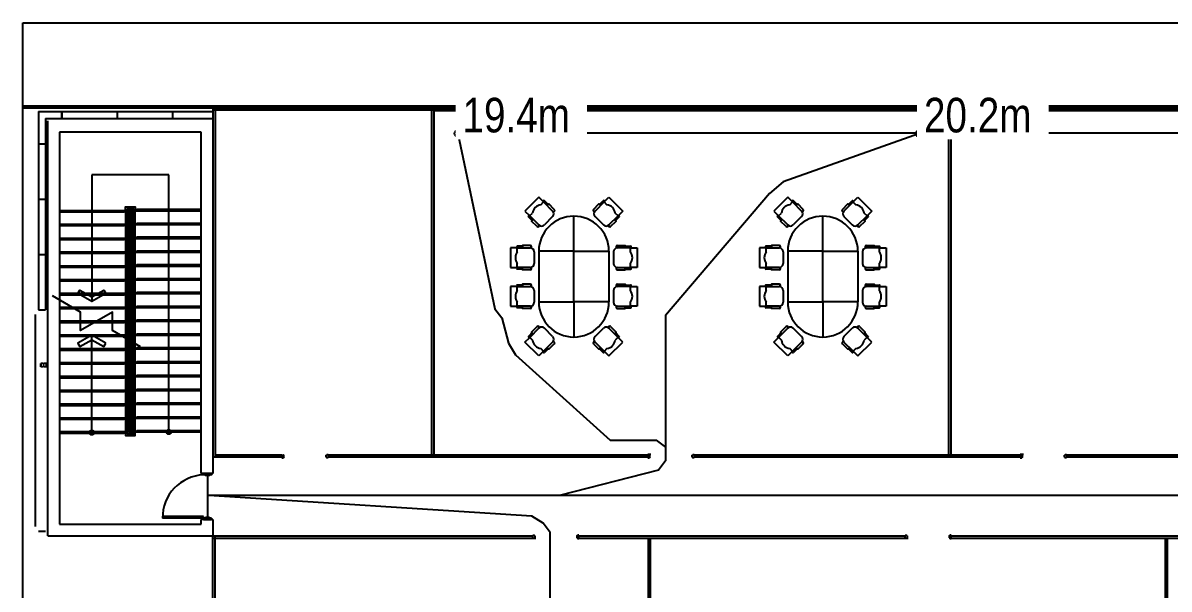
# Model space of a CAD drawing. Header units: millimetres. Extents: x 391350 to 515311, y -283575 to -199845.
# Drawn here: x 456689 to 481525, y -260981 to -248700 of the extents above; entities that cross this region are included whole.
import ezdxf

# ---------------------------------------------------------------- set-up
doc = ezdxf.new("R2010")
doc.units = ezdxf.units.MM
doc.set_wipeout_variables(frame=1)
for name, color, linetype in [('Evac_Exit', 6, 'Continuous'), ('Evac_Occupant', 183, 'Continuous'), ('Evac_Path_Fail', 1, 'Continuous'), ('Evac_Path_Pass', 3, 'Continuous')]:
    doc.layers.add(name, color=color, linetype=linetype)
doc.styles.get("Standard").update_dxf_attribs({"font": 'arial.ttf'})

msp = doc.modelspace()

# ---------------------------------------------------------------- linework, layer by layer
at = {"color": 0}
for p, q in [((456689, -250501), (488059, -250501)), ((510556, -250551), (456689, -250551)), ((460804, -250501), (486234, -250501)), ((460804, -250501), (460804, -258123)), ((460804, -250576), (496234, -250576)), ((460804, -250586), (496234, -250586)), ((460854, -250501), (460854, -258123)), ((465551, -258073), (465551, -250598)), ((465601, -250598), (496234, -250598)), ((465601, -258073), (465601, -250598)), ((476754, -258073), (476754, -250598)), ((476804, -258073), (476804, -250598)), ((457029, -250623), (457029, -254923)), ((457029, -250623), (460804, -250623)), ((457179, -250773), (457179, -254923)), ((457179, -250773), (460804, -250773)), ((457229, -259823), (457229, -250823)), ((457529, -250773), (457529, -250623)), ((457529, -250623), (457529, -250773)), ((458729, -250623), (458729, -250773)), ((459929, -250623), (459929, -250773)), ((460554, -251073), (457479, -251073)), ((457479, -251073), (457479, -259573)), ((460554, -258473), (460554, -251073)), ((457029, -251323), (457179, -251323)), ((458183, -251994), (458183, -254743)), ((459851, -251994), (458183, -251994)), ((459851, -257523), (459851, -251994)), ((457029, -252523), (457179, -252523)), ((467868, -252482), (467567, -252782)), ((467970, -252584), (467868, -252482)), ((467910, -252644), (467973, -252581)), ((467958, -252572), (467973, -252557)), ((467970, -252584), (468168, -252782)), ((468072, -252638), (467991, -252557)), ((468060, -252650), (467991, -252581)), ((469285, -252584), (469086, -252782)), ((469183, -252638), (469264, -252557)), ((469195, -252650), (469264, -252581)), ((469297, -252572), (469282, -252557)), ((469345, -252644), (469282, -252581)), ((469285, -252584), (469387, -252482)), ((469387, -252482), (469688, -252782)), ((473262, -252482), (472962, -252782)), ((473365, -252584), (473262, -252482)), ((473304, -252644), (473368, -252581)), ((473352, -252572), (473368, -252557)), ((473365, -252584), (473563, -252782)), ((473467, -252638), (473386, -252557)), ((473455, -252650), (473386, -252581)), ((474679, -252584), (474481, -252782)), ((474577, -252638), (474658, -252557)), ((474589, -252650), (474658, -252581)), ((474691, -252572), (474676, -252557)), ((474739, -252644), (474676, -252581)), ((474679, -252584), (474781, -252482)), ((474781, -252482), (475082, -252782)), ((458912, -252773), (457479, -252773)), ((458912, -252773), (458912, -257653)), ((458952, -252773), (458952, -257613)), ((458992, -252773), (458952, -252773)), ((458992, -252773), (458992, -257573)), ((458992, -252773), (459042, -252773)), ((459042, -257573), (459042, -252773)), ((459042, -252773), (459082, -252773)), ((459082, -257613), (459082, -252773)), ((459122, -252773), (460554, -252773)), ((459122, -257573), (459122, -252773)), ((467567, -252782), (467670, -252884)), ((467667, -252887), (467730, -252824)), ((469588, -252887), (469525, -252824)), ((469688, -252782), (469585, -252884)), ((472962, -252782), (473064, -252884)), ((473061, -252887), (473124, -252824)), ((474983, -252887), (474920, -252824)), ((475082, -252782), (474980, -252884)), ((458912, -253073), (457479, -253073)), ((458992, -253073), (458952, -253073)), ((459042, -253073), (459082, -253073)), ((459122, -253073), (460554, -253073)), ((467642, -252887), (467657, -252872)), ((467724, -252987), (467642, -252905)), ((467736, -252975), (467667, -252905)), ((467868, -253083), (467670, -252884)), ((468168, -252902), (467988, -253083)), ((468627, -253653), (468627, -252893)), ((469086, -252902), (469267, -253083)), ((469387, -253083), (469585, -252884)), ((469519, -252975), (469588, -252905)), ((469531, -252987), (469612, -252905)), ((469612, -252887), (469597, -252872)), ((473037, -252887), (473052, -252872)), ((473118, -252987), (473037, -252905)), ((473130, -252975), (473061, -252905)), ((473262, -253083), (473064, -252884)), ((473563, -252902), (473383, -253083)), ((474022, -253653), (474022, -252893)), ((474481, -252902), (474661, -253083)), ((474781, -253083), (474980, -252884)), ((474914, -252975), (474983, -252905)), ((474926, -252987), (475007, -252905)), ((475007, -252887), (474992, -252872)), ((458912, -253373), (457479, -253373)), ((458992, -253373), (458952, -253373)), ((459042, -253373), (459082, -253373)), ((459122, -253373), (460554, -253373)), ((467385, -253580), (467385, -253559)), ((467512, -253546), (467398, -253546)), ((467402, -253665), (467402, -253576)), ((467512, -253563), (467415, -253563)), ((469742, -253546), (469857, -253546)), ((469742, -253563), (469840, -253563)), ((469853, -253665), (469853, -253576)), ((469870, -253580), (469870, -253559)), ((472779, -253580), (472779, -253559)), ((472907, -253546), (472792, -253546)), ((472796, -253665), (472796, -253576)), ((472907, -253563), (472809, -253563)), ((475137, -253546), (475252, -253546)), ((475137, -253563), (475235, -253563)), ((475247, -253665), (475247, -253576)), ((475264, -253580), (475264, -253559)), ((457029, -253723), (457179, -253723)), ((457029, -253723), (457179, -253723)), ((458912, -253673), (457479, -253673)), ((458992, -253673), (458952, -253673)), ((459042, -253673), (459082, -253673)), ((459122, -253673), (460554, -253673)), ((467257, -253580), (467257, -254005)), ((467402, -253580), (467257, -253580)), ((467402, -253580), (467682, -253580)), ((467767, -253665), (467767, -253920)), ((469487, -253665), (469487, -253920)), ((469853, -253580), (469572, -253580)), ((469853, -253580), (469997, -253580)), ((469997, -253580), (469997, -254005)), ((472652, -253580), (472652, -254005)), ((472796, -253580), (472652, -253580)), ((472796, -253580), (473077, -253580)), ((473162, -253665), (473162, -253920)), ((474882, -253665), (474882, -253920)), ((475247, -253580), (474967, -253580)), ((475247, -253580), (475392, -253580)), ((475392, -253580), (475392, -254005)), ((458912, -253973), (457479, -253973)), ((458992, -253973), (458952, -253973)), ((459042, -253973), (459082, -253973)), ((459122, -253973), (460554, -253973)), ((467257, -254005), (467402, -254005)), ((467385, -254027), (467385, -254005)), ((467512, -254039), (467398, -254039)), ((467402, -254010), (467402, -253920)), ((467682, -254005), (467402, -254005)), ((467512, -254022), (467415, -254022)), ((469572, -254005), (469853, -254005)), ((469742, -254022), (469840, -254022)), ((469742, -254039), (469857, -254039)), ((469853, -254010), (469853, -253920)), ((469997, -254005), (469853, -254005)), ((469870, -254027), (469870, -254005)), ((472652, -254005), (472796, -254005)), ((472779, -254027), (472779, -254005)), ((472907, -254039), (472792, -254039)), ((472796, -254010), (472796, -253920)), ((473077, -254005), (472796, -254005)), ((472907, -254022), (472809, -254022)), ((474967, -254005), (475247, -254005)), ((475137, -254022), (475235, -254022)), ((475137, -254039), (475252, -254039)), ((475247, -254010), (475247, -253920)), ((475392, -254005), (475247, -254005)), ((475264, -254027), (475264, -254005)), ((458912, -254273), (457479, -254273)), ((458992, -254273), (458952, -254273)), ((459042, -254273), (459082, -254273)), ((459122, -254273), (460554, -254273)), ((467402, -254421), (467257, -254421)), ((467257, -254421), (467257, -254846)), ((467385, -254421), (467385, -254399)), ((467512, -254387), (467398, -254387)), ((467402, -254506), (467402, -254416)), ((467402, -254421), (467682, -254421)), ((467512, -254404), (467415, -254404)), ((467767, -254506), (467767, -254761)), ((469487, -254506), (469487, -254761)), ((469853, -254421), (469572, -254421)), ((469742, -254387), (469857, -254387)), ((469742, -254404), (469840, -254404)), ((469853, -254506), (469853, -254416)), ((469853, -254421), (469997, -254421)), ((469870, -254421), (469870, -254399)), ((469997, -254421), (469997, -254846)), ((472796, -254421), (472652, -254421)), ((472652, -254421), (472652, -254846)), ((472779, -254421), (472779, -254399)), ((472907, -254387), (472792, -254387)), ((472796, -254506), (472796, -254416)), ((472796, -254421), (473077, -254421)), ((472907, -254404), (472809, -254404)), ((473162, -254506), (473162, -254761)), ((474882, -254506), (474882, -254761)), ((475247, -254421), (474967, -254421)), ((475137, -254387), (475252, -254387)), ((475137, -254404), (475235, -254404)), ((475247, -254506), (475247, -254416)), ((475247, -254421), (475392, -254421)), ((475264, -254421), (475264, -254399)), ((475392, -254421), (475392, -254846)), ((458912, -254573), (457479, -254573)), ((458992, -254573), (458952, -254573)), ((459042, -254573), (459082, -254573)), ((459122, -254573), (460554, -254573)), ((467402, -254850), (467402, -254761)), ((468627, -254753), (468627, -255513)), ((469853, -254850), (469853, -254761)), ((472796, -254850), (472796, -254761)), ((474022, -254753), (474022, -255513)), ((475247, -254850), (475247, -254761)), ((456959, -259623), (456959, -255023)), ((457029, -254923), (457179, -254923)), ((458912, -254873), (457479, -254873)), ((458992, -254873), (458952, -254873)), ((459042, -254873), (459082, -254873)), ((459122, -254873), (460554, -254873)), ((467257, -254846), (467402, -254846)), ((467385, -254867), (467385, -254846)), ((467512, -254880), (467398, -254880)), ((467682, -254846), (467402, -254846)), ((467512, -254863), (467415, -254863)), ((469572, -254846), (469853, -254846)), ((469742, -254863), (469840, -254863)), ((469742, -254880), (469857, -254880)), ((469997, -254846), (469853, -254846)), ((469870, -254867), (469870, -254846)), ((472652, -254846), (472796, -254846)), ((472779, -254867), (472779, -254846)), ((472907, -254880), (472792, -254880)), ((473077, -254846), (472796, -254846)), ((472907, -254863), (472809, -254863)), ((474967, -254846), (475247, -254846)), ((475137, -254863), (475235, -254863)), ((475137, -254880), (475252, -254880)), ((475392, -254846), (475247, -254846)), ((475264, -254867), (475264, -254846)), ((458912, -255173), (457479, -255173)), ((458992, -255173), (458952, -255173)), ((459042, -255173), (459082, -255173)), ((459122, -255173), (460554, -255173)), ((458912, -255473), (457479, -255473)), ((458183, -257536), (458183, -255473)), ((458992, -255473), (458952, -255473)), ((459042, -255473), (459082, -255473)), ((459122, -255473), (460554, -255473)), ((467567, -255623), (467670, -255521)), ((467724, -255418), (467642, -255500)), ((467642, -255518), (467657, -255533)), ((467736, -255431), (467667, -255500)), ((467667, -255518), (467730, -255581)), ((467868, -255322), (467670, -255521)), ((468168, -255503), (467988, -255322)), ((469086, -255503), (469267, -255322)), ((469387, -255322), (469585, -255521)), ((469519, -255431), (469588, -255500)), ((469588, -255518), (469525, -255581)), ((469531, -255418), (469612, -255500)), ((469688, -255623), (469585, -255521)), ((469612, -255518), (469597, -255533)), ((472962, -255623), (473064, -255521)), ((473118, -255418), (473037, -255500)), ((473037, -255518), (473052, -255533)), ((473130, -255431), (473061, -255500)), ((473061, -255518), (473124, -255581)), ((473262, -255322), (473064, -255521)), ((473563, -255503), (473383, -255322)), ((474481, -255503), (474661, -255322)), ((474781, -255322), (474980, -255521)), ((474914, -255431), (474983, -255500)), ((474983, -255518), (474920, -255581)), ((474926, -255418), (475007, -255500)), ((475082, -255623), (474980, -255521)), ((475007, -255518), (474992, -255533)), ((458912, -255773), (457479, -255773)), ((458952, -255773), (458992, -255773)), ((459042, -255773), (459082, -255773)), ((459122, -255773), (460554, -255773)), ((467868, -255923), (467567, -255623)), ((467910, -255761), (467973, -255824)), ((467970, -255821), (468168, -255623)), ((468060, -255755), (467991, -255824)), ((468072, -255767), (467991, -255848)), ((469285, -255821), (469086, -255623)), ((469183, -255767), (469264, -255848)), ((469195, -255755), (469264, -255824)), ((469345, -255761), (469282, -255824)), ((469387, -255923), (469688, -255623)), ((473262, -255923), (472962, -255623)), ((473304, -255761), (473368, -255824)), ((473365, -255821), (473563, -255623)), ((473455, -255755), (473386, -255824)), ((473467, -255767), (473386, -255848)), ((474679, -255821), (474481, -255623)), ((474577, -255767), (474658, -255848)), ((474589, -255755), (474658, -255824)), ((474739, -255761), (474676, -255824)), ((474781, -255923), (475082, -255623)), ((467970, -255821), (467868, -255923)), ((467958, -255833), (467973, -255848)), ((469297, -255833), (469282, -255848)), ((469285, -255821), (469387, -255923)), ((473365, -255821), (473262, -255923)), ((473352, -255833), (473368, -255848)), ((474691, -255833), (474676, -255848)), ((474679, -255821), (474781, -255923)), ((457132, -256088), (457079, -256088)), ((457079, -256158), (457079, -256088)), ((457132, -256158), (457079, -256158)), ((457131, -256089), (457081, -256089)), ((457081, -256157), (457081, -256089)), ((457131, -256157), (457081, -256157)), ((457131, -256104), (457131, -256089)), ((457148, -256104), (457131, -256104)), ((457148, -256142), (457131, -256142)), ((457131, -256157), (457131, -256142)), ((457132, -256103), (457132, -256088)), ((457147, -256103), (457132, -256103)), ((457147, -256143), (457132, -256143)), ((457132, -256158), (457132, -256143)), ((457199, -256088), (457147, -256088)), ((457147, -256103), (457147, -256088)), ((457147, -256158), (457147, -256143)), ((457199, -256158), (457147, -256158)), ((457198, -256089), (457148, -256089)), ((457148, -256104), (457148, -256089)), ((457148, -256157), (457148, -256142)), ((457198, -256157), (457148, -256157)), ((457198, -256157), (457198, -256089)), ((457199, -256158), (457199, -256088)), ((458912, -256073), (457479, -256073)), ((458952, -256073), (458992, -256073)), ((459042, -256073), (459082, -256073)), ((459122, -256073), (460554, -256073)), ((458912, -256373), (457479, -256373)), ((458952, -256373), (458992, -256373)), ((459042, -256373), (459082, -256373)), ((459122, -256373), (460554, -256373)), ((458912, -256673), (457479, -256673)), ((458952, -256673), (458992, -256673)), ((459042, -256673), (459082, -256673)), ((459122, -256673), (460554, -256673)), ((458912, -256973), (457479, -256973)), ((458952, -256973), (458992, -256973)), ((459042, -256973), (459082, -256973)), ((459122, -256973), (460554, -256973)), ((458912, -257273), (457479, -257273)), ((458952, -257273), (458992, -257273)), ((459042, -257273), (459082, -257273)), ((459122, -257273), (460554, -257273)), ((458912, -257573), (457479, -257573)), ((458992, -257573), (458952, -257573)), ((458992, -257573), (459042, -257573)), ((459042, -257573), (459082, -257573)), ((459122, -257573), (460554, -257573)), ((462301, -258123), (460804, -258123)), ((460804, -258123), (460804, -258473)), ((462301, -258073), (460854, -258073)), ((462301, -258062), (462301, -258134)), ((462301, -258134), (462332, -258134)), ((462332, -258077), (462332, -258062)), ((462345, -258077), (462332, -258077)), ((462345, -258116), (462332, -258134)), ((462345, -258116), (462345, -258077)), ((463258, -258116), (463258, -258077)), ((463258, -258077), (463271, -258077)), ((463258, -258116), (463271, -258134)), ((463271, -258077), (463271, -258062)), ((463271, -258062), (463301, -258062)), ((463301, -258134), (463271, -258134)), ((463301, -258062), (463301, -258134)), ((470233, -258073), (463301, -258073)), ((470233, -258123), (463301, -258123)), ((470233, -258062), (470233, -258134)), ((470298, -258062), (470233, -258062)), ((470233, -258134), (470263, -258134)), ((470263, -258077), (470263, -258062)), ((470276, -258077), (470263, -258077)), ((470276, -258116), (470263, -258134)), ((470276, -258116), (470276, -258077)), ((471189, -258116), (471189, -258077)), ((471189, -258077), (471202, -258077)), ((471189, -258116), (471202, -258134)), ((471202, -258077), (471202, -258062)), ((471202, -258062), (471233, -258062)), ((471233, -258134), (471202, -258134)), ((471233, -258062), (471233, -258134)), ((478302, -258073), (471233, -258073)), ((478302, -258123), (471233, -258123)), ((478302, -258062), (478302, -258134)), ((478368, -258062), (478302, -258062)), ((478302, -258134), (478333, -258134)), ((478333, -258077), (478333, -258062)), ((478346, -258077), (478333, -258077)), ((478346, -258116), (478333, -258134)), ((478346, -258116), (478346, -258077)), ((479259, -258116), (479259, -258077)), ((479259, -258077), (479272, -258077)), ((479259, -258116), (479272, -258134)), ((479272, -258077), (479272, -258062)), ((479272, -258062), (479302, -258062)), ((479302, -258134), (479272, -258134)), ((479302, -258062), (479302, -258134)), ((496184, -258073), (479302, -258073)), ((496184, -258123), (479302, -258123)), ((460804, -258473), (460554, -258473)), ((460603, -259443), (459714, -259443)), ((460603, -259408), (459715, -259408)), ((460554, -259573), (460554, -259473)), ((460804, -259473), (460554, -259473)), ((460647, -259443), (460603, -259443)), ((460603, -259443), (460603, -259474)), ((460603, -259474), (460778, -259474)), ((460734, -259430), (460647, -259430)), ((460647, -259430), (460647, -259443)), ((460734, -259443), (460734, -259430)), ((460778, -259443), (460734, -259443)), ((460778, -259474), (460778, -259443)), ((460804, -259473), (460804, -259823)), ((457029, -259723), (457179, -259723)), ((457479, -259573), (460554, -259573)), ((457229, -259823), (460804, -259823)), ((460804, -259823), (467736, -259823)), ((460804, -279229), (460804, -259823)), ((460804, -259873), (467736, -259873)), ((460854, -277360), (460854, -259823)), ((467736, -259881), (467736, -259809)), ((467736, -259809), (467766, -259809)), ((467801, -259881), (467736, -259881)), ((467779, -259827), (467766, -259809)), ((467779, -259866), (467766, -259866)), ((467766, -259866), (467766, -259881)), ((467779, -259827), (467779, -259866)), ((468692, -259827), (468705, -259809)), ((468692, -259827), (468692, -259866)), ((468692, -259866), (468705, -259866)), ((468736, -259809), (468705, -259809)), ((468705, -259866), (468705, -259881)), ((468705, -259881), (468736, -259881)), ((468736, -259881), (468736, -259809)), ((468736, -259823), (475805, -259823)), ((468736, -259873), (475805, -259873)), ((470234, -259873), (470234, -277348)), ((470284, -259873), (470284, -277348)), ((475805, -259881), (475805, -259809)), ((475805, -259809), (475836, -259809)), ((475871, -259881), (475805, -259881)), ((475849, -259827), (475836, -259809)), ((475849, -259866), (475836, -259866)), ((475836, -259866), (475836, -259881)), ((475849, -259827), (475849, -259866)), ((476762, -259827), (476775, -259809)), ((476762, -259827), (476762, -259866)), ((476762, -259866), (476775, -259866)), ((476805, -259809), (476775, -259809)), ((476775, -259866), (476775, -259881)), ((476775, -259881), (476805, -259881)), ((476805, -259881), (476805, -259809)), ((476805, -259823), (483737, -259823)), ((476805, -259873), (483737, -259873)), ((481437, -259873), (481437, -277348)), ((481487, -259873), (481487, -277360))]:
    msp.add_line(p, q, dxfattribs=at)
for points in [[(456689, -248700), (515311, -248700), (515311, -283575), (456689, -283575)], [(468627, -254753), (468627, -253653), (467867, -253653), (467867, -254753)], [(468627, -254753), (468627, -253653), (469387, -253653), (469387, -254753)], [(474022, -254753), (474022, -253653), (473262, -253653), (473262, -254753)], [(474022, -254753), (474022, -253653), (474782, -253653), (474782, -254753)], [(458484, -254571), (458183, -254743), (457882, -254571), (457925, -254497), (458183, -254644), (458441, -254497)], [(458484, -255645), (458183, -255473), (457882, -255645), (457925, -255719), (458183, -255572), (458441, -255719)], [(460603, -258474), (460778, -258474), (460778, -258504), (460734, -258504), (460734, -258517), (460647, -258517), (460647, -258504), (460603, -258504)]]:
    msp.add_lwpolyline(points, close=True, dxfattribs=at)
for points in [[(458872, -252773), (458872, -252803), (457519, -252803), (457519, -252773)], [(458912, -252773), (458912, -252693), (459122, -252693), (459122, -252773)], [(458952, -252773), (458952, -252733), (459082, -252733), (459082, -252773)], [(459162, -252773), (459162, -252743), (460514, -252743), (460514, -252773)], [(468204, -252746), (468084, -252626), (468048, -252662)], [(469050, -252746), (469171, -252626), (469207, -252662)], [(473599, -252746), (473479, -252626), (473443, -252662)], [(474445, -252746), (474565, -252626), (474601, -252662)], [(458872, -253073), (458872, -253103), (457519, -253103), (457519, -253073)], [(459162, -253073), (459162, -253043), (460514, -253043), (460514, -253073)], [(467832, -253119), (467712, -252999), (467748, -252963)], [(469423, -253119), (469543, -252999), (469507, -252963)], [(473226, -253119), (473106, -252999), (473142, -252963)], [(474818, -253119), (474938, -252999), (474902, -252963)], [(458872, -253373), (458872, -253403), (457519, -253403), (457519, -253373)], [(459162, -253373), (459162, -253343), (460514, -253343), (460514, -253373)], [(467682, -253529), (467512, -253529), (467512, -253580)], [(469572, -253529), (469742, -253529), (469742, -253580)], [(473077, -253529), (472907, -253529), (472907, -253580)], [(474967, -253529), (475137, -253529), (475137, -253580)], [(458872, -253673), (458872, -253703), (457519, -253703), (457519, -253673)], [(459162, -253673), (459162, -253643), (460514, -253643), (460514, -253673)], [(458872, -253973), (458872, -254003), (457519, -254003), (457519, -253973)], [(459162, -253973), (459162, -253943), (460514, -253943), (460514, -253973)], [(467682, -254056), (467512, -254056), (467512, -254005)], [(469572, -254056), (469742, -254056), (469742, -254005)], [(473077, -254056), (472907, -254056), (472907, -254005)], [(474967, -254056), (475137, -254056), (475137, -254005)], [(458872, -254273), (458872, -254303), (457519, -254303), (457519, -254273)], [(459162, -254273), (459162, -254243), (460514, -254243), (460514, -254273)], [(459162, -254573), (459162, -254543), (460514, -254543), (460514, -254573)], [(467682, -254370), (467512, -254370), (467512, -254421)], [(469572, -254370), (469742, -254370), (469742, -254421)], [(473077, -254370), (472907, -254370), (472907, -254421)], [(474967, -254370), (475137, -254370), (475137, -254421)], [(459240, -255724), (458632, -255373), (458632, -254973), (457939, -255373), (457939, -254973), (457330, -254622)], [(458872, -254573), (458872, -254603), (457519, -254603), (457519, -254573)], [(458872, -254873), (458872, -254903), (457519, -254903), (457519, -254873)], [(459162, -254873), (459162, -254843), (460514, -254843), (460514, -254873)], [(467682, -254897), (467512, -254897), (467512, -254846)], [(469572, -254897), (469742, -254897), (469742, -254846)], [(473077, -254897), (472907, -254897), (472907, -254846)], [(474967, -254897), (475137, -254897), (475137, -254846)], [(458872, -255173), (458872, -255203), (457519, -255203), (457519, -255173)], [(459162, -255173), (459162, -255143), (460514, -255143), (460514, -255173)], [(467832, -255286), (467712, -255406), (467748, -255443)], [(469423, -255286), (469543, -255406), (469507, -255443)], [(473226, -255286), (473106, -255406), (473142, -255443)], [(474818, -255286), (474938, -255406), (474902, -255443)], [(458872, -255473), (458872, -255503), (457519, -255503), (457519, -255473)], [(459162, -255473), (459162, -255443), (460514, -255443), (460514, -255473)], [(458872, -255773), (458872, -255803), (457519, -255803), (457519, -255773)], [(459162, -255773), (459162, -255743), (460514, -255743), (460514, -255773)], [(468204, -255659), (468084, -255779), (468048, -255743)], [(469050, -255659), (469171, -255779), (469207, -255743)], [(473599, -255659), (473479, -255779), (473443, -255743)], [(474445, -255659), (474565, -255779), (474601, -255743)], [(459162, -256073), (459162, -256043), (460514, -256043), (460514, -256073)], [(458872, -256073), (458872, -256103), (457519, -256103), (457519, -256073)], [(458872, -256373), (458872, -256403), (457519, -256403), (457519, -256373)], [(459162, -256373), (459162, -256343), (460514, -256343), (460514, -256373)], [(458872, -256673), (458872, -256703), (457519, -256703), (457519, -256673)], [(459162, -256673), (459162, -256643), (460514, -256643), (460514, -256673)], [(458872, -256973), (458872, -257003), (457519, -257003), (457519, -256973)], [(459162, -256973), (459162, -256943), (460514, -256943), (460514, -256973)], [(458872, -257273), (458872, -257303), (457519, -257303), (457519, -257273)], [(459162, -257273), (459162, -257243), (460514, -257243), (460514, -257273)], [(459162, -257573), (459162, -257543), (460514, -257543), (460514, -257573)], [(458872, -257573), (458872, -257603), (457519, -257603), (457519, -257573)], [(458912, -257573), (458912, -257653), (459122, -257653), (459122, -257573)], [(458952, -257573), (458952, -257613), (459082, -257613), (459082, -257573)], [(460603, -259443), (460603, -259408)]]:
    msp.add_lwpolyline(points, dxfattribs=at)
for centre in [(458183, -257586), (459851, -257573)]:
    msp.add_circle(centre, 50, dxfattribs=at)
for centre, radius, start, end in [((467982, -252566), 12.8, 45, 135), ((467982, -252590), 12.8, 45, 135), ((469273, -252566), 12.8, 45, 135), ((469273, -252590), 12.8, 45, 135), ((473377, -252566), 12.8, 45, 135), ((473377, -252590), 12.8, 45, 135), ((474667, -252566), 12.8, 45, 135), ((474667, -252590), 12.8, 45, 135), ((467940, -252854), 212, 98.1301, 171.8699), ((468186, -252764), 25.5, 225, 45), ((468108, -252842), 85, 315, 45), ((469068, -252764), 25.5, 135, 315), ((469147, -252842), 85, 135, 225), ((469315, -252854), 212, 8.1301, 81.8699), ((473334, -252854), 212, 98.1301, 171.8699), ((473581, -252764), 25.5, 225, 45), ((473503, -252842), 85, 315, 45), ((474463, -252764), 25.5, 135, 315), ((474541, -252842), 85, 135, 225), ((474709, -252854), 212, 8.1301, 81.8699), ((467651, -252896), 12.8, 135, 225), ((467676, -252896), 12.8, 135, 225), ((468627, -253653), 760, 0, 180), ((469579, -252896), 12.8, 315, 45), ((469603, -252896), 12.8, 315, 45), ((473046, -252896), 12.8, 135, 225), ((473070, -252896), 12.8, 135, 225), ((474022, -253653), 760, 0, 180), ((474974, -252896), 12.8, 315, 45), ((474998, -252896), 12.8, 315, 45), ((467850, -253101), 25.5, 225, 45), ((467928, -253023), 85, 225, 315), ((469327, -253023), 85, 225, 315), ((469405, -253101), 25.5, 135, 315), ((473244, -253101), 25.5, 225, 45), ((473322, -253023), 85, 225, 315), ((474721, -253023), 85, 225, 315), ((474800, -253101), 25.5, 135, 315), ((467398, -253559), 12.8, 90, 180), ((467415, -253576), 12.8, 90, 180), ((467682, -253555), 25.5, 270, 90), ((469572, -253555), 25.5, 90, 270), ((469840, -253576), 12.8, 0, 90), ((469857, -253559), 12.8, 0, 90), ((472792, -253559), 12.8, 90, 180), ((472809, -253576), 12.8, 90, 180), ((473077, -253555), 25.5, 270, 90), ((474967, -253555), 25.5, 90, 270), ((475235, -253576), 12.8, 0, 90), ((475252, -253559), 12.8, 0, 90), ((467572, -253793), 212, 143.1301, 216.8699), ((467682, -253665), 85, 0, 90), ((469572, -253665), 85, 90, 180), ((469683, -253793), 212, 323.1301, 36.8699), ((472966, -253793), 212, 143.1301, 216.8699), ((473077, -253665), 85, 0, 90), ((474967, -253665), 85, 90, 180), ((475077, -253793), 212, 323.1301, 36.8699), ((467398, -254027), 12.8, 180, 270), ((467415, -254010), 12.8, 180, 270), ((467682, -253920), 85, 270, 0), ((467682, -254031), 25.5, 270, 90), ((469572, -253920), 85, 180, 270), ((469572, -254031), 25.5, 90, 270), ((469840, -254010), 12.8, 270, 0), ((469857, -254027), 12.8, 270, 0), ((472792, -254027), 12.8, 180, 270), ((472809, -254010), 12.8, 180, 270), ((473077, -253920), 85, 270, 0), ((473077, -254031), 25.5, 270, 90), ((474967, -253920), 85, 180, 270), ((474967, -254031), 25.5, 90, 270), ((475235, -254010), 12.8, 270, 0), ((475252, -254027), 12.8, 270, 0), ((467572, -254633), 212, 143.1301, 216.8699), ((467398, -254399), 12.8, 90, 180), ((467415, -254416), 12.8, 90, 180), ((467682, -254395), 25.5, 270, 90), ((467682, -254506), 85, 0, 90), ((469572, -254506), 85, 90, 180), ((469572, -254395), 25.5, 90, 270), ((469840, -254416), 12.8, 0, 90), ((469683, -254633), 212, 323.1301, 36.8699), ((469857, -254399), 12.8, 0, 90), ((472966, -254633), 212, 143.1301, 216.8699), ((472792, -254399), 12.8, 90, 180), ((472809, -254416), 12.8, 90, 180), ((473077, -254395), 25.5, 270, 90), ((473077, -254506), 85, 0, 90), ((474967, -254506), 85, 90, 180), ((474967, -254395), 25.5, 90, 270), ((475235, -254416), 12.8, 0, 90), ((475077, -254633), 212, 323.1301, 36.8699), ((475252, -254399), 12.8, 0, 90), ((467682, -254761), 85, 270, 0), ((468627, -254753), 760, 180, 0), ((469572, -254761), 85, 180, 270), ((473077, -254761), 85, 270, 0), ((474022, -254753), 760, 180, 0), ((474967, -254761), 85, 180, 270), ((467398, -254867), 12.8, 180, 270), ((467415, -254850), 12.8, 180, 270), ((467682, -254871), 25.5, 270, 90), ((469572, -254871), 25.5, 90, 270), ((469840, -254850), 12.8, 270, 0), ((469857, -254867), 12.8, 270, 0), ((472792, -254867), 12.8, 180, 270), ((472809, -254850), 12.8, 180, 270), ((473077, -254871), 25.5, 270, 90), ((474967, -254871), 25.5, 90, 270), ((475235, -254850), 12.8, 270, 0), ((475252, -254867), 12.8, 270, 0), ((467850, -255304), 25.5, 315, 135), ((467928, -255382), 85, 45, 135), ((469327, -255382), 85, 45, 135), ((469405, -255304), 25.5, 45, 225), ((473244, -255304), 25.5, 315, 135), ((473322, -255382), 85, 45, 135), ((474721, -255382), 85, 45, 135), ((474800, -255304), 25.5, 45, 225), ((467651, -255509), 12.8, 135, 225), ((467676, -255509), 12.8, 135, 225), ((468108, -255563), 85, 315, 45), ((469147, -255563), 85, 135, 225), ((469579, -255509), 12.8, 315, 45), ((469603, -255509), 12.8, 315, 45), ((473046, -255509), 12.8, 135, 225), ((473070, -255509), 12.8, 135, 225), ((473503, -255563), 85, 315, 45), ((474541, -255563), 85, 135, 225), ((474974, -255509), 12.8, 315, 45), ((474998, -255509), 12.8, 315, 45), ((467940, -255551), 212, 188.1301, 261.8699), ((468186, -255641), 25.5, 315, 135), ((469068, -255641), 25.5, 45, 225), ((469315, -255551), 212, 278.1301, 351.8699), ((473334, -255551), 212, 188.1301, 261.8699), ((473581, -255641), 25.5, 315, 135), ((474463, -255641), 25.5, 45, 225), ((474709, -255551), 212, 278.1301, 351.8699), ((467982, -255815), 12.8, 225, 315), ((467982, -255839), 12.8, 225, 315), ((469273, -255815), 12.8, 225, 315), ((469273, -255839), 12.8, 225, 315), ((473377, -255815), 12.8, 225, 315), ((473377, -255839), 12.8, 225, 315), ((474667, -255815), 12.8, 225, 315), ((474667, -255839), 12.8, 225, 315), ((460640, -259429), 925, 92.2485, 180.8854)]:
    msp.add_arc(centre, radius, start, end, dxfattribs=at)
at = {"layer": 'Evac_Exit'}
msp.add_line((460691, -258517), (460691, -259430), dxfattribs=at)
at = {"layer": 'Evac_Occupant'}
msp.add_lwpolyline([(466115, -251082), (476119, -251082), (498658, -251082), (509557, -251082), (507579, -261603), (507721, -269970), (507830, -276144), (486491, -274811), (462153, -273439)], dxfattribs=at)
at = {"layer": 'Evac_Path_Fail'}
msp.add_lwpolyline([(486514, -274800), (485714, -274000), (485664, -273900), (485414, -273700), (485314, -273650), (483214, -272500), (482164, -269700), (482164, -263250), (482464, -262500), (482614, -262300), (484114, -260000), (484114, -259750), (483964, -259550), (482814, -258950), (460714, -258950)], dxfattribs=at)
at = {"layer": 'Evac_Path_Pass'}
for points in [[(466114, -251100), (466914, -254900), (467064, -255100), (467214, -255650), (467364, -255900), (469414, -257750), (470414, -257750), (470614, -257900), (470614, -258200), (470464, -258400), (468314, -258950), (460714, -258950)], [(462164, -273450), (462314, -272150), (462464, -271950), (463614, -267450), (463764, -267250), (465114, -266000), (467114, -265950), (467364, -265800), (468114, -262850), (468114, -259750), (467964, -259550), (467714, -259400), (460714, -258950)]]:
    msp.add_lwpolyline(points, dxfattribs=at)
for centre in [(466114, -251100), (476114, -251100)]:
    msp.add_circle(centre, 75, dxfattribs=at)

# ---------------------------------------------------------------- next in the draw order: wipeouts: each hides what was drawn before it
msp.add_wipeout([(466064, -251225), (468914, -251225), (468914, -250025), (466064, -250025)]).dxf.layer = 'Evac_Path_Pass'

# ---------------------------------------------------------------- next in the draw order: linework, layer by layer
msp.add_lwpolyline([(476114, -251100), (473164, -252150), (472864, -252400), (470614, -255050), (470614, -258200), (470464, -258400), (468314, -258950), (460714, -258950)], dxfattribs=at)

# ---------------------------------------------------------------- next in the draw order: texts
at = {"layer": 'Evac_Path_Pass', "width": 0.8}
msp.add_text('19.4m', height=750, dxfattribs=at).set_placement((466214, -251075))

# ---------------------------------------------------------------- next in the draw order: wipeouts: each hides what was drawn before it
msp.add_wipeout([(476064, -251225), (478914, -251225), (478914, -250025), (476064, -250025)]).dxf.layer = 'Evac_Path_Pass'

# ---------------------------------------------------------------- next in the draw order: texts
msp.add_text('20.2m', height=750, dxfattribs=at).set_placement((476214, -251075))

doc.saveas('drawing.dxf')
